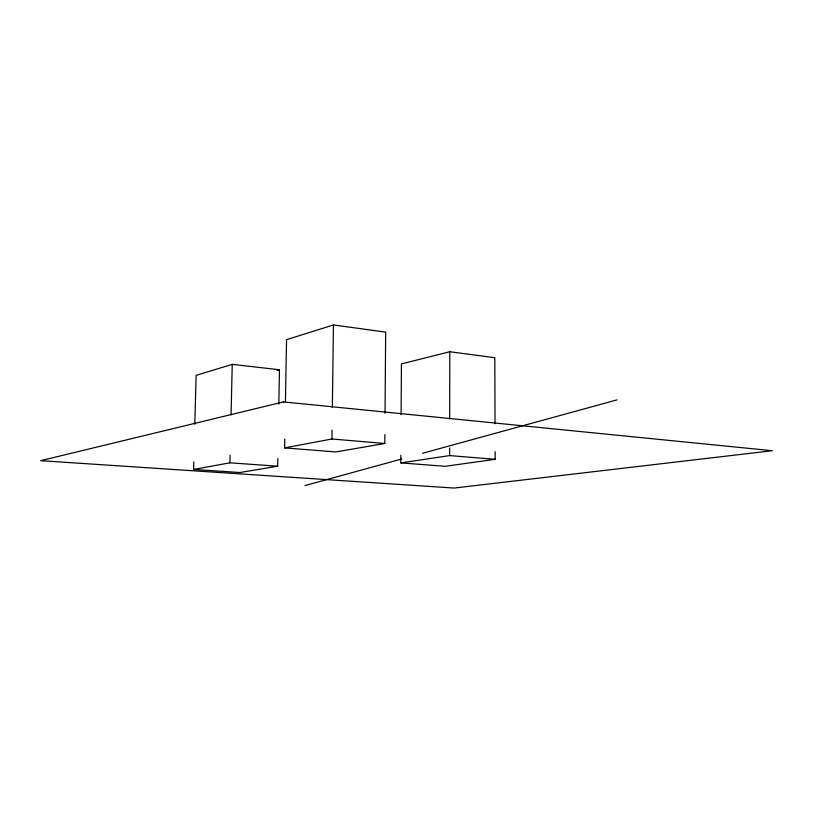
<?xml version="1.0" encoding="UTF-8"?>
<svg xmlns="http://www.w3.org/2000/svg" width="813" height="813" viewBox="0 0 813 813"><rect width="100%" height="100%" fill="white"/><g stroke="black" fill="none" stroke-linecap="round" stroke-linejoin="round"><path stroke-width="1.22" d="M400.87 455.29L400.819 462.902L449.66 455.585L449.67 447.993M449.701 418.868L449.782 351.744L494.812 357.7L495.036 423.746M401.114 414.681L401.429 363.919L449.782 351.744M284.763 439.071L284.601 447.882L335.84 451.937L384.793 443.481L384.864 434.63M385.037 413.116L385.667 332.121L333.442 324.946L286.552 339.671L285.414 402.587M284.601 447.882L331.938 438.99L332.06 430.118M332.354 407.313L333.442 324.946M193.789 461.906L193.585 469.426L239.916 472.526L277.67 466.195L277.812 458.583M278.829 404.01L279.469 369.752L232.244 364.366L196.136 375.362L194.805 424.274M193.585 469.426L229.937 462.821L230.109 455.239M231.055 414.854L232.244 364.366M277.05 370.433L279.469 369.752M304.956 485.574L401.652 459.02M422.465 453.298L617.077 399.854M495.137 451.693L495.158 459.315L445.209 466.296L400.819 462.902M229.937 462.821L277.67 466.195M449.66 455.585L495.158 459.315M331.938 438.99L384.793 443.481M283.463 401.907L40.65 460.686L454.111 488.054L772.35 450.717L283.463 401.907"/></g></svg>
